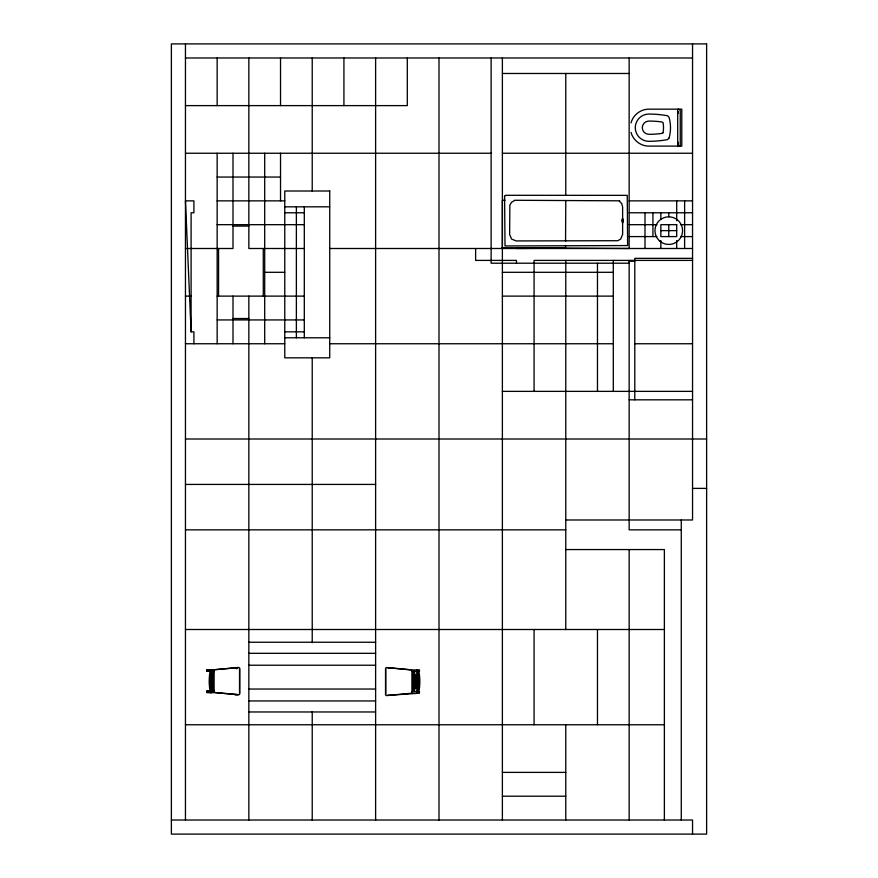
<?xml version="1.0" encoding="UTF-8"?>
<svg xmlns="http://www.w3.org/2000/svg" width="878" height="878" viewBox="0 0 878 878"><rect width="100%" height="100%" fill="white"/><g stroke="black" fill="none" stroke-linecap="round" stroke-linejoin="round"><path stroke-width="1.32" d="M502.381 248.496L502.381 200.206L505.08 200.228M565.542 245.445L565.52 248.167L516.473 248.496M565.564 241.362L565.772 200.535M211.082 678.2A110.913 0.582 3.2 0 1 211.785 678.332L212.476 678.376L212.531 677.267A113.591 0.604 3.2 0 0 211.378 677.103L211.06 677.081M414.833 685.531L414.888 684.401M417.28 688.176L417.412 687.046M211.203 675.753L211.664 674.721A113.591 1.273 6.9 0 1 212.805 675.072L212.674 676.159L211.949 676.071A110.913 1.24 6.9 0 0 211.291 675.797L211.532 675.808A113.591 1.273 6.9 0 1 212.674 676.159M211.993 676.071L212.081 674.984L212.805 675.072M414.548 687.836L414.69 686.717M631.052 122.854C633.071 114.963 640.742 109.07 648.897 109.168L681.789 109.168L681.789 146.099L648.897 146.11C640.742 146.198 633.071 140.315 631.052 132.413M211.082 684.039L212.476 683.885L212.542 684.983A113.591 0.56 -3.2 0 1 211.378 685.136L211.06 685.169M514.464 200.59L511.545 202.28L509.855 205.2L509.635 234.415L511.545 239.025L516.154 240.934L617.794 240.715L620.713 239.025L622.623 234.415L622.623 206.89L621.756 203.63L619.363 201.249M211.203 686.497L211.532 686.431A113.591 1.229 -6.9 0 0 212.674 686.091L212.805 687.178A113.591 1.229 -6.9 0 1 211.664 687.529L211.203 686.497A110.913 1.196 -6.9 0 0 211.993 686.179L212.674 686.091M211.071 687.606A110.913 1.196 -6.9 0 0 212.125 687.276L212.805 687.178M417.676 674.842L413.801 675.314L413.944 676.444L417.588 675.994M211.137 685.147L211.905 685.038L211.839 683.929M213.76 670.88L213.76 669.771L238.256 667.631L234.898 667.642L236.171 667.642M411.914 691.71L419.454 691.71L419.454 693.214L388.372 695.288M211.005 684.061L211.324 684.039A113.591 0.56 -3.2 0 0 212.476 683.885M211.85 685.027L212.542 684.983M417.752 677.377L414.076 677.575L414.142 678.705L417.61 678.518M212.41 679.473L211.258 679.473L212.41 679.473L212.41 680.571L211.258 680.571L211.73 679.473M212.41 680.571L211.73 680.571M212.41 681.679L211.258 681.668L212.41 681.679L212.41 682.777L211.258 682.777A57.542 57.3 89.9 0 0 212.202 691.041L211.993 691.041A57.542 57.3 89.9 0 1 211.73 689.395M212.41 682.777L211.302 682.777M213.76 669.771L214.419 669.749L210.5 669.738M213.595 669.749L206.758 669.749L206.758 671.22L208.766 671.22L208.766 669.749L206.758 669.749M210.38 671.22L209.436 671.22M210.105 691.03L209.622 692.501L211.631 692.501L206.758 692.512L206.758 691.041L210.38 691.041M213.76 692.479L238.256 694.619L234.898 694.619L236.171 694.619M213.387 692.512L210.04 692.512M185.456 57.981L692.544 57.981M502.381 73.478L629.153 73.478M185.456 105.612L407.304 105.612L407.304 57.981M678.189 111.44L678.189 113.503M678.189 142.291L678.189 144.343M185.456 153.244L491.592 153.244M502.381 153.244L692.544 153.244M217.151 177.049L280.532 177.049M217.151 200.864L284.768 200.864M629.153 200.864L692.544 200.864M284.768 206.824L329.733 206.824M284.768 212.772L304.304 212.772M629.153 212.772L692.544 212.772M622.261 219.357L623.062 219.357M622.261 220.587L623.062 220.587M622.261 220.729L623.062 220.729M622.261 221.947L623.062 221.947M217.151 224.68L304.304 224.68M629.153 224.68L656.887 224.68M680.659 224.68L692.544 224.68M232.999 226.085L248.847 226.085M660.849 230.629L676.697 230.629M629.153 236.588L656.887 236.588M680.659 236.588L692.544 236.588M185.456 248.496L232.999 248.496L232.999 153.244M304.304 248.496L248.847 248.496L248.847 57.981M329.733 248.496L692.544 248.496M692.544 258.351L634.794 258.351L634.794 399.819M692.544 260.404L534.076 260.404L534.076 391.368M629.153 261.172L634.794 261.172M629.153 263.213L491.12 263.213L491.12 57.981M264.695 272.301L284.768 272.301M502.381 272.301L613.305 272.301M185.456 296.116L191.097 296.116M217.151 296.116L304.304 296.116M502.381 296.116L613.305 296.116M232.999 318.527L248.847 318.527M217.151 319.932L304.304 319.932M191.097 331.84L191.097 212.772L193.906 212.772L193.906 200.864L185.456 200.864L191.097 331.84L193.906 331.84L193.906 343.748M284.768 331.84L304.304 331.84M284.768 337.789L329.733 337.789M185.456 343.748L284.768 343.748M329.733 343.748L613.305 343.748M634.794 343.748L692.544 343.748M502.381 391.368L692.544 391.368M629.153 399.819L692.544 399.819M185.456 439L706.625 439M185.456 484.426L375.619 484.426M692.544 488.387L706.625 488.387M565.772 519.985L692.544 519.985L692.544 43.9M185.456 529.84L565.772 529.84M681.273 529.84L629.153 529.84L629.153 260.404M565.772 549.562L664.372 549.562L664.372 820.019M185.456 629.504L664.372 629.504M248.847 642.246L375.619 642.246M248.847 653.32L375.619 653.32M248.847 665.228L375.619 665.228M387.055 667.686L388.372 667.686M209.436 669.749L211.653 669.749L209.622 669.738L210.105 671.209M206.758 671.22L210.303 671.209M211.927 669.738L211.927 671.209L210.094 671.209A60.077 59.21 -89.9 0 0 209.194 681.119A57.542 56.708 -89.9 0 0 210.094 691.03M411.914 671.363L419.454 671.363L419.454 669.859L411.914 669.98L388.372 667.785M417.676 679.835L414.207 679.835L414.207 680.966L417.676 680.966M417.676 682.096L414.207 682.096L414.207 683.227L417.676 683.227M248.847 689.043L375.619 689.043M206.758 691.041L209.425 691.041M209.622 691.03L214.419 691.041L211.368 691.03A60.077 59.21 -89.9 0 1 210.457 681.119A60.077 59.21 -89.9 0 1 211.368 671.209L214.419 671.209L212.202 671.209A60.077 59.825 89.9 0 0 211.466 676.982M206.758 692.512L214.111 692.501L214.133 669.771M387.055 695.376L388.372 695.376M248.847 700.951L375.619 700.951M248.847 711.97L375.619 711.97M185.456 724.756L664.372 724.756M502.381 772.388L565.772 772.388M502.381 796.203L565.772 796.203M171.375 820.019L692.544 820.019L692.544 834.1M514.519 200.272L619.714 200.821M502.139 247.837L629.153 248.496L629.153 57.981M417.61 684.555L414.142 684.357L414.076 685.488L417.752 685.696M212.531 677.267L211.807 677.234A110.913 0.582 3.2 0 0 211.137 677.103M211.005 678.178L211.324 678.211A113.591 0.604 3.2 0 1 212.476 678.376M417.588 687.068L413.944 686.629L413.801 687.748L417.676 688.22M211.949 686.179L212.125 687.276M414.548 675.226L414.69 676.345M417.28 674.897L417.412 676.016M414.833 677.542L414.888 678.661M684.62 200.864L684.62 248.496M681.273 519.985L681.273 820.019M676.697 200.864L676.697 220.707M676.697 240.55L676.697 248.496M668.773 212.772L668.773 216.745M668.773 224.68L668.773 236.588M660.849 212.772L660.849 219.39M660.849 240.55L660.849 248.496M652.925 212.772L652.925 236.588M645.001 212.772L645.001 248.496M629.153 549.562L629.153 820.019M622.557 218.117L622.557 223.188M622.337 219.204L622.337 222.101M613.305 260.404L613.305 391.368M597.468 263.213L597.468 391.368M597.468 629.504L597.468 724.756M565.772 73.478L565.772 195.136M565.772 260.404L565.772 629.504M565.772 724.756L565.772 820.019M534.076 629.504L534.076 724.756M516.473 263.213L516.473 260.404L475.624 260.404L475.624 248.496M502.381 57.981L502.381 820.019M439 57.981L439 820.019M417.138 669.859L417.138 671.363M417.138 691.71L417.138 693.214M414.954 682.096L414.954 683.227M413.044 671.363L413.044 691.71M411.914 671.011L411.914 693.181M385.738 669.003L385.738 694.059M375.619 57.981L375.619 820.019M343.924 57.981L343.924 105.612M312.228 57.981L312.228 191.009M312.228 357.829L312.228 642.74M312.228 711.531L312.228 820.019M304.304 206.824L304.304 337.789M296.38 206.824L296.38 337.789M280.532 57.981L280.532 105.612M280.532 153.244L280.532 200.864M264.695 153.244L264.695 343.748M263.279 248.496L263.279 296.116M248.847 296.116L248.847 820.019M239.529 668.926L239.529 693.335M236.61 667.73L236.61 668.838M232.999 296.116L232.999 343.748M218.556 248.496L218.556 296.116M217.151 57.981L217.151 105.612M217.151 153.244L217.151 343.748M213.036 671.22L213.036 691.041M212.739 676.499L212.739 685.751M211.927 691.03L211.927 692.501M185.456 43.9L185.456 820.019M214.133 691.381A1.207 1.207 0 0 0 215.231 692.577L238.443 694.75A1.207 1.207 0 0 0 239.738 693.774L239.738 668.421A1.207 1.207 0 0 0 238.443 667.456L215.231 669.673A1.207 1.207 0 0 0 214.133 670.88M212.081 691.03A60.077 59.21 -89.9 0 1 211.181 681.119A60.077 59.21 -89.9 0 1 212.081 671.209M210.325 687.748A57.542 56.708 -89.9 0 1 210.083 685.268M210.094 676.971A60.077 59.21 -89.9 0 1 210.237 675.325M212.882 686.925A60.077 59.825 89.9 0 0 213.464 691.041L213.661 691.041A60.077 59.825 89.9 0 1 212.75 681.13A60.077 59.825 89.9 0 1 213.661 671.209L213.464 671.209A60.077 59.825 89.9 0 0 212.882 675.325M212.728 685.268A60.077 59.825 89.9 0 1 212.542 681.13A60.077 59.825 89.9 0 1 212.794 676.148M211.357 678.639A60.077 59.825 89.9 0 0 211.28 681.13A57.542 57.3 89.9 0 0 211.291 681.954M211.73 672.855A60.077 59.825 89.9 0 1 211.993 671.209M211.071 674.633A110.913 1.24 6.9 0 1 212.125 674.973M411.914 692.051A1.24 1.24 0 0 1 410.794 693.291L386.869 695.574A1.24 1.24 0 0 1 385.53 694.575L385.53 668.553A1.24 1.24 0 0 1 386.869 667.543L410.794 669.782A1.24 1.24 0 0 1 411.771 670.43M417.654 671.363A61.658 59.561 -90 0 1 418.565 681.537A61.658 59.561 -90 0 1 417.654 691.71M416.523 671.363A61.658 59.561 90 0 1 417.434 681.537A61.658 59.561 -90 0 1 416.523 691.71M418.927 691.71A61.658 59.561 -90 0 0 419.838 681.537A59.056 57.048 -90 0 0 418.927 671.363M412.923 671.363A61.658 61.658 0 0 1 413.867 681.537A61.658 61.658 0 0 1 412.923 691.71M414.427 691.71A61.658 61.658 0 0 0 415.371 681.537A59.056 59.056 0 0 0 415.36 680.68M414.427 671.363A59.056 59.056 0 0 1 415.338 679.835M504.576 196.244L505.015 245.95L627.638 245.555L627.254 195.355L505.651 195.3L504.576 196.244M663.088 132.776L661.606 133.467A96.075 96.075 0 0 1 650.499 134.301L648.041 134.246A6.607 6.607 0 0 1 648.041 121.142L650.499 121.076A96.075 96.075 0 0 1 661.606 121.91L663.088 122.602A31.575 31.575 0 0 1 663.088 132.776M669.102 137.967L667.587 139.602A102.989 102.989 0 0 1 648.941 141.314L647.13 141.193A13.62 13.62 0 0 1 647.13 114.184L648.941 114.063A102.989 102.989 0 0 1 667.587 115.775L669.102 117.411A38.577 38.577 0 0 1 669.102 137.967M706.625 43.9L171.375 43.9L171.375 834.1L706.625 834.1L706.625 43.9M678.705 109.388L677.684 109.388L677.684 146.406L678.705 146.406A1.547 1.547 0 0 0 680.252 144.859L680.252 110.924A1.547 1.547 0 0 0 678.705 109.388M329.733 191.009L284.768 191.009L284.768 357.829L329.733 357.829L329.733 191.009M676.697 224.68L660.849 224.68L660.849 236.588L676.697 236.588L676.697 224.68M659.455 240.813A13.796 13.796 0 0 0 682.239 233.614A13.796 13.796 0 0 0 664.613 217.481A13.796 13.796 0 0 0 659.455 240.813"/></g></svg>
